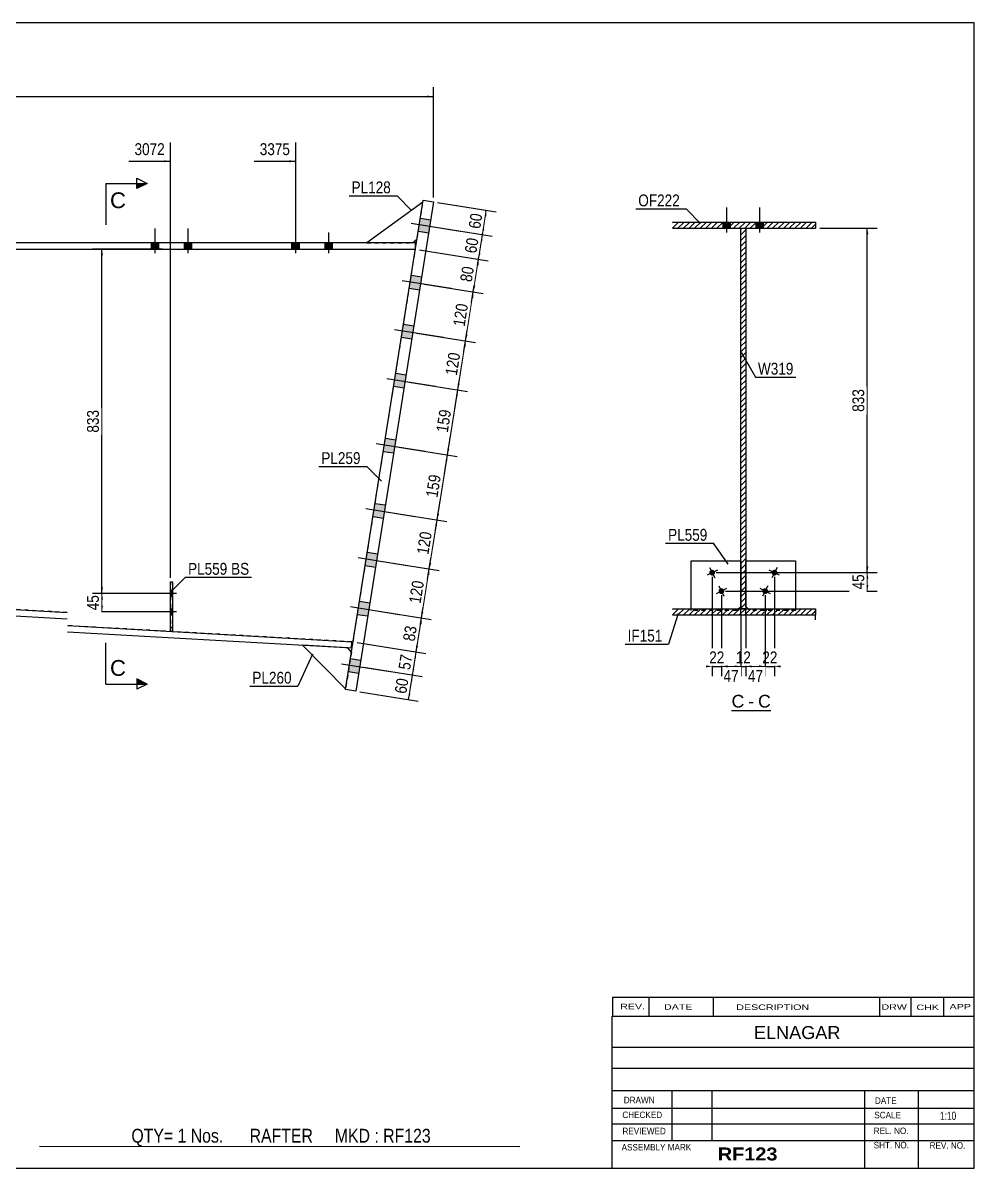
# Model space of a CAD drawing. Header units: millimetres. Extents: x -47 to 355, y -175 to 102.
# Drawn here: x 125.3 to 355.4, y -174.8 to 102.2 of the extents above; entities that cross this region are included whole.
import ezdxf

# ---------------------------------------------------------------- set-up
doc = ezdxf.new("R2010")
doc.units = ezdxf.units.MM
doc.linetypes.add('DXK_LINE_DOT1', pattern=[1.8814, 0.9407, -0.9407])
doc.linetypes.add('DXK_LINE_DOT2', pattern=[3.9198, 1.9599, -1.9599])
doc.styles.add('Arial', font='ARIAL.TTF', dxfattribs={"height": 0.2})
doc.styles.add('Arial Bold', font='ARIALBD.TTF', dxfattribs={"height": 0.2})
doc.styles.add('Arial Narrow', font='ARIALN.TTF', dxfattribs={"height": 0.2})

# ---------------------------------------------------------------- blocks, each defined once
blk = doc.blocks.new('Unknown-627304070-1210')
at = {"color": 5, "linetype": 'Continuous'}
for p, q in [((355.45, 102.22), (-44.55, 102.22)), ((-44.55, 102.22), (-44.55, -174.78)), ((355.45, -174.78), (355.45, 102.22)), ((-44.55, -174.78), (355.45, -174.78))]:
    blk.add_line(p, q, dxfattribs=at)
at = {"color": 174, "linetype": 'Continuous', "style": 'Arial'}
blk.add_text('Tekla structures', height=1.9102, rotation=90, dxfattribs=at).set_placement((-45.05, -174.28))
blk = doc.blocks.new('Unknown-627304070-14 - 1870')
at = {"color": 7, "linetype": 'Continuous'}
blk.add_line((296.76, -64.13), (306.26, -64.13), dxfattribs=at)
at = {"color": 0, "linetype": 'Continuous'}
blk.add_wipeout([(299.84, -63.38), (299.84, -60.18), (296.76, -60.18), (296.76, -63.38)], dxfattribs=at)
blk.add_wipeout([(302.22, -63.38), (302.22, -60.18), (300.8, -60.18), (300.8, -63.38)], dxfattribs=at)
at = {"color": 96, "linetype": 'Continuous', "style": 'Arial'}
blk.add_text('C', height=3.06, dxfattribs=at).set_placement((296.76, -63.38))
at = {"color": 0, "linetype": 'Continuous'}
blk.add_wipeout([(306.26, -63.38), (306.26, -60.18), (303.18, -60.18), (303.18, -63.38)], dxfattribs=at)
at = {"color": 96, "linetype": 'Continuous', "style": 'Arial'}
for s, p in [('C', (303.18, -63.38)), ('-', (300.8, -63.38))]:
    blk.add_text(s, height=3.06, dxfattribs=at).set_placement(p)
blk = doc.blocks.new('Part-627304070-1300 - 1231')
at = {"color": 2, "linetype": 'Continuous'}
for p, q in [((222.1, 58.88), (208.53, 49)), ((219.53, 49), (220.69, 49.99))]:
    blk.add_line(p, q, dxfattribs=at)
at = {"color": 7, "linetype": 'DXK_LINE_DOT1'}
for p, q in [((220.69, 49.99), (222.1, 58.88)), ((208.53, 49), (219.53, 49))]:
    blk.add_line(p, q, dxfattribs=at)
blk = doc.blocks.new('Part-627304070-1256 - 1231')
at = {"color": 2, "linetype": 'Continuous'}
for p, q in [((0, 49), (0, 47.5)), ((35, 49), (0, 49)), ((0, 47.5), (35, 47.5)), ((85.5, 49), (35.1, 49)), ((35.1, 47.5), (85.5, 47.5)), ((136, 49), (85.6, 49)), ((85.6, 47.5), (136, 47.5)), ((220.29, 49), (136.1, 49)), ((136.1, 47.5), (220.29, 47.5)), ((220.29, 47.5), (220.29, 49))]:
    blk.add_line(p, q, dxfattribs=at)
blk = doc.blocks.new('Part-627304070-1278 - 1231')
at = {"color": 2, "linetype": 'Continuous'}
for p, q in [((203.35, -59.02), (222.18, 59.35)), ((224.65, 58.96), (205.82, -59.41)), ((222.18, 59.35), (224.65, 58.96)), ((205.82, -59.41), (203.35, -59.02))]:
    blk.add_line(p, q, dxfattribs=at)
blk = doc.blocks.new('Part-627304070-1322 - 1231')
at = {"color": 2, "linetype": 'Continuous'}
for p, q in [((203.38, -58.88), (192.97, -48.32)), ((203.95, -48.95), (192.97, -48.32)), ((204.79, -49.99), (203.95, -48.95))]:
    blk.add_line(p, q, dxfattribs=at)
at = {"color": 7, "linetype": 'DXK_LINE_DOT1'}
blk.add_line((204.79, -49.99), (203.38, -58.88), dxfattribs=at)
blk = doc.blocks.new('Bolt-627304070-1468 - 1231')
at = {"linetype": 'Continuous'}
for points in [[(190.4, 47.5), (192.2, 47.5), (192.2, 49), (190.4, 49)], [(190.4, 47.5), (192.2, 47.5), (192.2, 49), (190.4, 49)], [(198.4, 47.5), (200.2, 47.5), (200.2, 49), (198.4, 49)], [(198.4, 47.5), (200.2, 47.5), (200.2, 49), (198.4, 49)]]:
    blk.add_hatch(color=3, dxfattribs=at).paths.add_polyline_path(points)
at = {"color": 3, "linetype": 'Continuous'}
for p, q in [((191.3, 46.5), (191.3, 51.5)), ((191.3, 46.5), (191.3, 51.5)), ((199.3, 46.5), (199.3, 51.5)), ((199.3, 46.5), (199.3, 51.5)), ((190.4, 47.5), (190.4, 49)), ((190.4, 47.5), (190.4, 49)), ((192.2, 47.5), (192.2, 49)), ((192.2, 47.5), (192.2, 49)), ((198.4, 47.5), (198.4, 49)), ((198.4, 47.5), (198.4, 49)), ((200.2, 47.5), (200.2, 49)), ((200.2, 47.5), (200.2, 49))]:
    blk.add_line(p, q, dxfattribs=at)
blk = doc.blocks.new('Bolt-627304070-1470 - 1231')
at = {"linetype": 'Continuous'}
for points in [[(221.49, 55.01), (220.98, 51.85), (223.45, 51.45), (223.96, 54.61)], [(221.49, 55.01), (220.98, 51.85), (223.45, 51.45), (223.96, 54.61)], [(219.29, 41.18), (218.79, 38.02), (221.25, 37.63), (221.76, 40.79)], [(219.29, 41.18), (218.79, 38.02), (221.25, 37.63), (221.76, 40.79)], [(217.4, 29.33), (216.9, 26.17), (219.37, 25.78), (219.87, 28.94)], [(217.4, 29.33), (216.9, 26.17), (219.37, 25.78), (219.87, 28.94)], [(215.52, 17.48), (215.02, 14.32), (217.49, 13.92), (217.99, 17.09)], [(215.52, 17.48), (215.02, 14.32), (217.49, 13.92), (217.99, 17.09)], [(213.02, 1.74), (212.51, -1.42), (214.98, -1.81), (215.49, 1.35)], [(213.02, 1.74), (212.51, -1.42), (214.98, -1.81), (215.49, 1.35)], [(210.52, -13.99), (210.01, -17.15), (212.48, -17.54), (212.98, -14.38)], [(210.52, -13.99), (210.01, -17.15), (212.48, -17.54), (212.98, -14.38)], [(208.63, -25.84), (208.13, -29), (210.6, -29.39), (211.1, -26.23)], [(208.63, -25.84), (208.13, -29), (210.6, -29.39), (211.1, -26.23)], [(206.75, -37.69), (206.24, -40.85), (208.71, -41.24), (209.22, -38.08)], [(206.75, -37.69), (206.24, -40.85), (208.71, -41.24), (209.22, -38.08)], [(204.55, -51.52), (204.05, -54.68), (206.51, -55.07), (207.02, -51.91)], [(204.55, -51.52), (204.05, -54.68), (206.51, -55.07), (207.02, -51.91)]]:
    blk.add_hatch(color=3, dxfattribs=at).paths.add_polyline_path(points)
at = {"color": 3, "linetype": 'Continuous'}
for p, q in [((219.28, 53.74), (231.11, 51.86)), ((219.28, 53.74), (231.11, 51.86)), ((221.49, 55.01), (223.96, 54.61)), ((221.49, 55.01), (223.96, 54.61)), ((220.98, 51.85), (223.45, 51.45)), ((220.98, 51.85), (223.45, 51.45)), ((217.09, 39.91), (228.91, 38.03)), ((217.09, 39.91), (228.91, 38.03)), ((219.29, 41.18), (221.76, 40.79)), ((219.29, 41.18), (221.76, 40.79)), ((218.79, 38.02), (221.25, 37.63)), ((218.79, 38.02), (221.25, 37.63)), ((215.2, 28.06), (227.03, 26.18)), ((215.2, 28.06), (227.03, 26.18)), ((217.4, 29.33), (219.87, 28.94)), ((217.4, 29.33), (219.87, 28.94)), ((216.9, 26.17), (219.37, 25.78)), ((216.9, 26.17), (219.37, 25.78)), ((215.52, 17.48), (217.99, 17.09)), ((215.52, 17.48), (217.99, 17.09)), ((213.32, 16.21), (225.14, 14.33)), ((213.32, 16.21), (225.14, 14.33)), ((215.02, 14.32), (217.49, 13.92)), ((215.02, 14.32), (217.49, 13.92)), ((210.81, 0.47), (222.64, -1.41)), ((210.81, 0.47), (222.64, -1.41)), ((213.02, 1.74), (215.49, 1.35)), ((213.02, 1.74), (215.49, 1.35)), ((212.51, -1.42), (214.98, -1.81)), ((212.51, -1.42), (214.98, -1.81)), ((208.31, -15.26), (220.14, -17.14)), ((208.31, -15.26), (220.14, -17.14)), ((210.52, -13.99), (212.98, -14.38)), ((210.52, -13.99), (212.98, -14.38)), ((210.01, -17.15), (212.48, -17.54)), ((210.01, -17.15), (212.48, -17.54)), ((206.43, -27.11), (218.26, -28.99)), ((206.43, -27.11), (218.26, -28.99)), ((208.63, -25.84), (211.1, -26.23)), ((208.63, -25.84), (211.1, -26.23)), ((208.13, -29), (210.6, -29.39)), ((208.13, -29), (210.6, -29.39)), ((206.75, -37.69), (209.22, -38.08)), ((206.75, -37.69), (209.22, -38.08)), ((204.54, -38.96), (216.37, -40.84)), ((204.54, -38.96), (216.37, -40.84)), ((206.24, -40.85), (208.71, -41.24)), ((206.24, -40.85), (208.71, -41.24)), ((204.55, -51.52), (207.02, -51.91)), ((204.55, -51.52), (207.02, -51.91)), ((202.35, -52.79), (214.17, -54.67)), ((202.35, -52.79), (214.17, -54.67)), ((204.05, -54.68), (206.51, -55.07)), ((204.05, -54.68), (206.51, -55.07))]:
    blk.add_line(p, q, dxfattribs=at)
blk = doc.blocks.new('Bolt-627304070-1474 - 1231')
at = {"color": 3, "linetype": 'DXK_LINE_DOT2'}
for p, q in [((162.45, -35.8), (159.15, -35.8)), ((161.5, -35.1), (161, -35.1)), ((161.5, -36.5), (161, -36.5)), ((162.45, -40.27), (159.15, -40.27)), ((161.5, -39.57), (161, -39.57)), ((161.5, -40.97), (161, -40.97))]:
    blk.add_line(p, q, dxfattribs=at)
blk = doc.blocks.new('Part-627304070-1410 - 1231')
at = {"color": 2, "linetype": 'Continuous'}
for p, q in [((-0.02, -29), (0.06, -27.5)), ((0.06, -27.5), (35, -29.49)), ((-0.02, -29), (35, -30.99)), ((35.1, -29.56), (85.5, -32.43)), ((35.1, -31.07), (85.5, -33.94)), ((85.6, -37.53), (136, -40.4)), ((85.6, -39.04), (136, -41.91)), ((136.1, -43.57), (204.88, -47.48)), ((136.1, -45.07), (204.8, -48.98)), ((204.8, -48.98), (204.88, -47.48))]:
    blk.add_line(p, q, dxfattribs=at)
blk = doc.blocks.new('Part-627304070-1459 - 1231')
at = {"color": 7, "linetype": 'DXK_LINE_DOT1'}
for p, q in [((161, -44.97), (161, -32.97)), ((161, -32.97), (161.5, -32.97)), ((161.5, -44.97), (161.5, -32.97)), ((161, -43.97), (161.5, -43.97)), ((161.5, -44.97), (161, -44.97))]:
    blk.add_line(p, q, dxfattribs=at)
blk = doc.blocks.new('Part-627304070-1464 - 1231')
at = {"color": 2, "linetype": 'Continuous'}
for p, q in [((161, -44.97), (161, -32.97)), ((161, -32.97), (161.5, -32.97)), ((161.5, -32.97), (161.5, -44.97)), ((161.5, -44.97), (161, -44.97))]:
    blk.add_line(p, q, dxfattribs=at)
blk = doc.blocks.new('Part-627304070-1465 - 1231')
at = {"color": 7, "linetype": 'DXK_LINE_DOT1'}
for p, q in [((0, 47.5), (0, -27.5)), ((0, 47.5), (35, 47.5)), ((35.1, 47.5), (85.5, 47.5)), ((85.6, 47.5), (136, 47.5)), ((136.1, 47.5), (220.29, 47.5)), ((205.19, -47.5), (220.29, 47.5)), ((35, -29.49), (0, -27.5)), ((85.5, -32.43), (35.1, -29.57)), ((136, -40.4), (85.6, -37.53)), ((204.88, -47.48), (136.1, -43.57))]:
    blk.add_line(p, q, dxfattribs=at)
at = {"color": 2, "linetype": 'Continuous'}
for p, q in [((0, -27.5), (0.06, -27.5)), ((204.88, -47.48), (205.19, -47.5))]:
    blk.add_line(p, q, dxfattribs=at)
blk = doc.blocks.new('Bolt-627304070-1469 - 1231')
at = {"linetype": 'Continuous'}
for points in [[(156.4, 47.5), (158.2, 47.5), (158.2, 49), (156.4, 49)], [(156.4, 47.5), (158.2, 47.5), (158.2, 49), (156.4, 49)], [(164.4, 47.5), (166.2, 47.5), (166.2, 49), (164.4, 49)], [(164.4, 47.5), (166.2, 47.5), (166.2, 49), (164.4, 49)]]:
    blk.add_hatch(color=3, dxfattribs=at).paths.add_polyline_path(points)
at = {"color": 3, "linetype": 'Continuous'}
for p, q in [((157.3, 46.5), (157.3, 52.5)), ((157.3, 46.5), (157.3, 52.5)), ((165.3, 46.5), (165.3, 52.5)), ((165.3, 46.5), (165.3, 52.5)), ((156.4, 47.5), (156.4, 49)), ((156.4, 47.5), (156.4, 49)), ((158.2, 47.5), (158.2, 49)), ((158.2, 47.5), (158.2, 49)), ((164.4, 47.5), (164.4, 49)), ((164.4, 47.5), (164.4, 49)), ((166.2, 47.5), (166.2, 49)), ((166.2, 47.5), (166.2, 49))]:
    blk.add_line(p, q, dxfattribs=at)
blk = doc.blocks.new('Bolt-627304070-1475 - 1231')
at = {"linetype": 'Continuous'}
for points in [[(161.5, -36.5), (161.5, -35.1), (161, -35.1), (161, -36.5)], [(161.5, -40.97), (161.5, -39.57), (161, -39.57), (161, -40.97)]]:
    blk.add_hatch(color=3, dxfattribs=at).paths.add_polyline_path(points)
at = {"color": 3, "linetype": 'Continuous'}
for p, q in [((162.45, -35.8), (159.15, -35.8)), ((161.5, -35.1), (161, -35.1)), ((161.5, -36.5), (161, -36.5)), ((162.45, -40.27), (159.15, -40.27)), ((161.5, -39.57), (161, -39.57)), ((161.5, -40.97), (161, -40.97))]:
    blk.add_line(p, q, dxfattribs=at)
blk = doc.blocks.new('Bolt-627304070-1879 - 1870')
at = {"linetype": 'Continuous'}
for points in [[(296.51, 54.05), (294.71, 54.05), (294.71, 52.55), (296.51, 52.55)], [(296.51, 54.05), (294.71, 54.05), (294.71, 52.55), (296.51, 52.55)], [(304.51, 54.05), (302.71, 54.05), (302.71, 52.55), (304.51, 52.55)], [(304.51, 54.05), (302.71, 54.05), (302.71, 52.55), (304.51, 52.55)]]:
    blk.add_hatch(color=3, dxfattribs=at).paths.add_polyline_path(points)
at = {"color": 3, "linetype": 'Continuous'}
for p, q in [((295.61, 51.55), (295.61, 57.55)), ((295.61, 51.55), (295.61, 57.55)), ((303.61, 51.55), (303.61, 57.55)), ((303.61, 51.55), (303.61, 57.55)), ((294.71, 52.55), (294.71, 54.05)), ((294.71, 52.55), (294.71, 54.05)), ((296.51, 52.55), (296.51, 54.05)), ((296.51, 52.55), (296.51, 54.05)), ((302.71, 52.55), (302.71, 54.05)), ((302.71, 52.55), (302.71, 54.05)), ((304.51, 52.55), (304.51, 54.05)), ((304.51, 52.55), (304.51, 54.05))]:
    blk.add_line(p, q, dxfattribs=at)
blk = doc.blocks.new('Bolt-627304070-1873 - 1870')
at = {"linetype": 'Continuous'}
for points in [[(307.77, -31.07, -1), (306.52, -30.44, -1)], [(305.53, -35.54, -1), (304.28, -34.91, -1)]]:
    blk.add_hatch(color=3, dxfattribs=at).paths.add_polyline_path(points)
at = {"color": 3, "linetype": 'Continuous'}
for p, q in [((308.39, -31.38), (305.89, -30.13)), ((307.77, -29.5), (306.52, -32)), ((306.16, -35.85), (303.65, -34.6)), ((305.53, -33.97), (304.28, -36.48))]:
    blk.add_line(p, q, dxfattribs=at)
blk = doc.blocks.new('Part-627304070-1898 - 1870')
at = {"linetype": 'Continuous'}
h = blk.add_hatch(dxfattribs=at)
h.set_pattern_fill('', scale=0.3, style=0, pattern_type=0)
h.set_pattern_definition([(45, (300.2054, -39.4745), (-0.673519, 0.673519), [])])
h.paths.add_polyline_path([(299.01, -39.47), (300.21, -39.47), (300.21, 52.55), (299.01, 52.55)])
at = {"color": 2, "linetype": 'Continuous'}
for p, q in [((299.01, -39.47), (299.01, 52.55)), ((299.01, 52.55), (300.21, 52.55)), ((300.21, 52.55), (300.21, -39.47)), ((300.21, -39.47), (299.01, -39.47))]:
    blk.add_line(p, q, dxfattribs=at)
at = {"color": 7, "linetype": 'DXK_LINE_DOT1'}
for p, q in [((299.01, -40.65), (299.01, -39.47)), ((300.21, -40.65), (300.21, -39.47))]:
    blk.add_line(p, q, dxfattribs=at)
blk = doc.blocks.new('Bolt-627304070-1874 - 1870')
at = {"linetype": 'Continuous'}
for points in [[(292.7, -30.44, -1), (291.44, -31.07, -1)], [(294.93, -34.91, -1), (293.68, -35.54, -1)]]:
    blk.add_hatch(color=3, dxfattribs=at).paths.add_polyline_path(points)
at = {"color": 3, "linetype": 'Continuous'}
for p, q in [((293.32, -30.13), (290.82, -31.38)), ((291.44, -29.5), (292.7, -32)), ((295.56, -34.6), (293.05, -35.85)), ((293.68, -33.97), (294.93, -36.48))]:
    blk.add_line(p, q, dxfattribs=at)
blk = doc.blocks.new('Part-627304070-1899 - 1870')
at = {"color": 2, "linetype": 'Continuous'}
for p, q in [((300.24, -38.92), (300.24, -27.92)), ((300.24, -27.92), (312.24, -27.92)), ((312.24, -27.92), (312.24, -39.47)), ((300.78, -39.47), (300.24, -38.92))]:
    blk.add_line(p, q, dxfattribs=at)
at = {"color": 7, "linetype": 'DXK_LINE_DOT1'}
for p, q in [((300.24, -27.92), (312.24, -27.92)), ((301.24, -39.92), (300.78, -39.47)), ((312.24, -39.92), (301.24, -39.92)), ((312.24, -39.47), (312.24, -39.92))]:
    blk.add_line(p, q, dxfattribs=at)
blk = doc.blocks.new('Part-627304070-1921 - 1870')
at = {"color": 2, "linetype": 'Continuous'}
for p, q in [((286.98, -27.92), (298.98, -27.92)), ((286.98, -39.47), (286.98, -27.92)), ((298.98, -27.92), (298.98, -38.92)), ((298.43, -39.47), (298.98, -38.92))]:
    blk.add_line(p, q, dxfattribs=at)
at = {"color": 7, "linetype": 'DXK_LINE_DOT1'}
for p, q in [((286.98, -27.92), (298.98, -27.92)), ((286.98, -39.92), (286.98, -39.47)), ((297.98, -39.92), (286.98, -39.92)), ((298.43, -39.47), (297.98, -39.92))]:
    blk.add_line(p, q, dxfattribs=at)
blk = doc.blocks.new('Part-627304070-1928 - 1870')
at = {"linetype": 'Continuous'}
h = blk.add_hatch(dxfattribs=at)
h.set_pattern_fill('', scale=0.3, style=0, pattern_type=0)
h.set_pattern_definition([(45, (282.4394, -40.9768), (-0.67352, 0.67352), [])])
h.paths.add_polyline_path([(282.44, -39.47), (282.44, -40.98), (317.11, -40.98), (317.11, -39.47)])
at = {"color": 2, "linetype": 'Continuous'}
for p, q in [((282.44, -39.47), (317.11, -39.47)), ((282.44, -40.98), (317.11, -40.98)), ((317.11, -39.47), (317.11, -40.98)), ((317.11, -42.15), (317.11, -40.98))]:
    blk.add_line(p, q, dxfattribs=at)
at = {"color": 7, "linetype": 'DXK_LINE_DOT1'}
blk.add_line((317.11, -40.65), (317.11, -39.47), dxfattribs=at)
blk = doc.blocks.new('Part-627304070-1939 - 1870')
at = {"linetype": 'Continuous'}
h = blk.add_hatch(dxfattribs=at)
h.set_pattern_fill('', scale=0.3, style=0, pattern_type=0)
h.set_pattern_definition([(45, (282.4394, 52.5452), (-0.67352, 0.67352), [])])
h.paths.add_polyline_path([(282.44, 54.05), (282.44, 52.55), (317.11, 52.55), (317.11, 54.05)])
at = {"color": 2, "linetype": 'Continuous'}
for p, q in [((282.44, 54.05), (317.11, 54.05)), ((317.11, 54.05), (317.11, 52.55)), ((282.44, 52.55), (317.11, 52.55))]:
    blk.add_line(p, q, dxfattribs=at)
blk = doc.blocks.new('StraightDimension-627304070-2139 - 1231')
at = {"linetype": 'Continuous'}
for points in [[(144.18, -37.3), (144.43, -35.8), (144.68, -37.3)], [(144.68, -38.77), (144.43, -40.27), (144.18, -38.77)]]:
    blk.add_hatch(color=7, dxfattribs=at).paths.add_polyline_path(points)
at = {"color": 7, "linetype": 'Continuous'}
for p, q in [((159.07, -35.8), (142.18, -35.8)), ((144.43, -40.27), (144.43, -35.8)), ((159.07, -40.27), (142.18, -40.27))]:
    blk.add_line(p, q, dxfattribs=at)
at = {"color": 0}
blk.add_wipeout([(144.28, -35.61), (140.08, -35.61), (140.08, -40.46), (144.28, -40.46)], dxfattribs=at)
at = {"color": 3, "style": 'Arial Narrow'}
blk.add_text('45', height=2.863, rotation=90.0002, dxfattribs=at).set_placement((143.68, -39.86))
blk = doc.blocks.new('StraightDimension-627304070-1662 - 1231')
at = {"linetype": 'Continuous'}
for points in [[(227.53, -3.7), (228.01, -2.26), (228.02, -3.78)], [(225.99, -16.55), (225.51, -17.99), (225.5, -16.47)]]:
    blk.add_hatch(color=7, dxfattribs=at).paths.add_polyline_path(points)
at = {"color": 7, "linetype": 'Continuous'}
for p, q in [((216.22, -0.38), (230.38, -2.64)), ((225.51, -17.99), (228.01, -2.26)), ((213.72, -16.12), (227.88, -18.37))]:
    blk.add_line(p, q, dxfattribs=at)
at = {"color": 0}
blk.add_wipeout([(227.14, -6.8), (222.99, -6.14), (221.94, -12.74), (226.09, -13.4)], dxfattribs=at)
at = {"color": 3, "style": 'Arial Narrow'}
blk.add_text('159', height=2.863, rotation=80.9647, dxfattribs=at).set_placement((225.59, -12.72))
blk = doc.blocks.new('StraightDimension-627304070-1643 - 1231')
at = {"linetype": 'Continuous'}
for points in [[(230.03, 12.03), (230.51, 13.47), (230.52, 11.95)], [(228.49, -0.82), (228.01, -2.26), (228, -0.74)]]:
    blk.add_hatch(color=7, dxfattribs=at).paths.add_polyline_path(points)
at = {"color": 7, "linetype": 'Continuous'}
for p, q in [((218.72, 15.35), (232.88, 13.1)), ((228.01, -2.26), (230.51, 13.47)), ((216.22, -0.38), (230.38, -2.64))]:
    blk.add_line(p, q, dxfattribs=at)
at = {"color": 0}
blk.add_wipeout([(229.64, 8.93), (225.49, 9.59), (224.44, 2.99), (228.59, 2.33)], dxfattribs=at)
at = {"color": 3, "style": 'Arial Narrow'}
blk.add_text('159', height=2.863, rotation=80.9647, dxfattribs=at).set_placement((228.09, 3.02))
blk = doc.blocks.new('StraightDimension-627304070-1713 - 1231')
at = {"linetype": 'Continuous'}
for points in [[(219.95, -51.37), (220.43, -49.92), (220.44, -51.45)], [(220.02, -54.08), (219.54, -55.52), (219.53, -54)]]:
    blk.add_hatch(color=7, dxfattribs=at).paths.add_polyline_path(points)
at = {"color": 7, "linetype": 'Continuous'}
for p, q in [((206.17, -47.66), (222.8, -50.3)), ((219.54, -55.52), (220.43, -49.92)), ((207.75, -53.65), (221.91, -55.9))]:
    blk.add_line(p, q, dxfattribs=at)
at = {"color": 0}
blk.add_wipeout([(220.22, -50.3), (216.07, -49.64), (215.31, -54.44), (219.46, -55.1)], dxfattribs=at)
at = {"color": 3, "style": 'Arial Narrow'}
blk.add_text('57', height=2.863, rotation=80.9647, dxfattribs=at).set_placement((218.96, -54.41))
blk = doc.blocks.new('StraightDimension-627304070-1608 - 1231')
at = {"linetype": 'Continuous'}
for points in [[(219.06, -56.96), (219.54, -55.52), (219.55, -57.04)], [(219.08, -60), (218.6, -61.45), (218.59, -59.93)]]:
    blk.add_hatch(color=7, dxfattribs=at).paths.add_polyline_path(points)
at = {"color": 7, "linetype": 'Continuous'}
for p, q in [((207.75, -53.65), (221.91, -55.9)), ((218.6, -61.45), (219.54, -55.52)), ((206.81, -59.57), (220.97, -61.82))]:
    blk.add_line(p, q, dxfattribs=at)
at = {"color": 0}
blk.add_wipeout([(219.3, -56.06), (215.16, -55.4), (214.39, -60.2), (218.54, -60.86)], dxfattribs=at)
at = {"color": 3, "style": 'Arial Narrow'}
blk.add_text('60', height=2.863, rotation=80.9647, dxfattribs=at).set_placement((218.04, -60.17))
blk = doc.blocks.new('StraightDimension-627304070-1618 - 1231')
at = {"linetype": 'Continuous'}
for points in [[(235.06, 43.63), (235.54, 45.08), (235.55, 43.56)], [(234.76, 38.62), (234.28, 37.18), (234.27, 38.7)]]:
    blk.add_hatch(color=7, dxfattribs=at).paths.add_polyline_path(points)
at = {"color": 7, "linetype": 'Continuous'}
for p, q in [((221.28, 47.34), (237.91, 44.7)), ((234.28, 37.18), (235.54, 45.08)), ((222.49, 39.05), (236.65, 36.8))]:
    blk.add_line(p, q, dxfattribs=at)
at = {"color": 0}
blk.add_wipeout([(235.14, 43.55), (230.99, 44.21), (230.23, 39.41), (234.38, 38.75)], dxfattribs=at)
at = {"color": 3, "style": 'Arial Narrow'}
blk.add_text('80', height=2.863, rotation=80.9647, dxfattribs=at).set_placement((233.88, 39.44))
blk = doc.blocks.new('StraightDimension-627304070-1693 - 1231')
at = {"linetype": 'Continuous'}
for points in [[(221.26, -43.14), (221.74, -41.69), (221.75, -43.22)], [(220.91, -48.48), (220.43, -49.92), (220.42, -48.4)]]:
    blk.add_hatch(color=7, dxfattribs=at).paths.add_polyline_path(points)
at = {"color": 7, "linetype": 'Continuous'}
for p, q in [((209.95, -39.82), (224.11, -42.07)), ((220.43, -49.92), (221.74, -41.69)), ((206.17, -47.65), (222.8, -50.3))]:
    blk.add_line(p, q, dxfattribs=at)
at = {"color": 0}
blk.add_wipeout([(221.32, -43.39), (217.17, -42.73), (216.41, -47.52), (220.56, -48.18)], dxfattribs=at)
at = {"color": 3, "style": 'Arial Narrow'}
blk.add_text('83', height=2.863, rotation=80.9647, dxfattribs=at).set_placement((220.06, -47.49))
blk = doc.blocks.new('StraightDimension-627304070-1629 - 1231')
at = {"linetype": 'Continuous'}
for points in [[(233.8, 35.73), (234.28, 37.18), (234.29, 35.65)], [(232.88, 26.77), (232.4, 25.32), (232.39, 26.85)]]:
    blk.add_hatch(color=7, dxfattribs=at).paths.add_polyline_path(points)
at = {"color": 7, "linetype": 'Continuous'}
for p, q in [((222.49, 39.05), (236.65, 36.8)), ((232.4, 25.32), (234.28, 37.18)), ((220.61, 27.2), (234.77, 24.95))]:
    blk.add_line(p, q, dxfattribs=at)
at = {"color": 0}
blk.add_wipeout([(233.72, 34.57), (229.57, 35.23), (228.52, 28.63), (232.67, 27.97)], dxfattribs=at)
at = {"color": 3, "style": 'Arial Narrow'}
blk.add_text('120', height=2.863, rotation=80.9647, dxfattribs=at).set_placement((232.17, 28.66))
blk = doc.blocks.new('StraightDimension-627304070-1636 - 1231')
at = {"linetype": 'Continuous'}
for points in [[(231.91, 23.88), (232.4, 25.32), (232.41, 23.8)], [(230.99, 14.92), (230.51, 13.47), (230.5, 14.99)]]:
    blk.add_hatch(color=7, dxfattribs=at).paths.add_polyline_path(points)
at = {"color": 7, "linetype": 'Continuous'}
for p, q in [((220.61, 27.2), (234.77, 24.95)), ((230.51, 13.47), (232.4, 25.32)), ((218.72, 15.35), (232.88, 13.1))]:
    blk.add_line(p, q, dxfattribs=at)
at = {"color": 0}
blk.add_wipeout([(231.83, 22.72), (227.68, 23.38), (226.63, 16.78), (230.78, 16.12)], dxfattribs=at)
at = {"color": 3, "style": 'Arial Narrow'}
blk.add_text('120', height=2.863, rotation=80.9647, dxfattribs=at).set_placement((230.28, 16.81))
blk = doc.blocks.new('StraightDimension-627304070-1679 - 1231')
at = {"linetype": 'Continuous'}
for points in [[(225.03, -19.43), (225.51, -17.99), (225.52, -19.51)], [(224.11, -28.4), (223.62, -29.84), (223.61, -28.32)]]:
    blk.add_hatch(color=7, dxfattribs=at).paths.add_polyline_path(points)
at = {"color": 7, "linetype": 'Continuous'}
for p, q in [((213.72, -16.12), (227.88, -18.37)), ((223.62, -29.84), (225.51, -17.99)), ((211.84, -27.97), (225.99, -30.22))]:
    blk.add_line(p, q, dxfattribs=at)
at = {"color": 0}
blk.add_wipeout([(224.94, -20.59), (220.8, -19.93), (219.75, -26.54), (223.89, -27.19)], dxfattribs=at)
at = {"color": 3, "style": 'Arial Narrow'}
blk.add_text('120', height=2.863, rotation=80.9647, dxfattribs=at).set_placement((223.4, -26.51))
blk = doc.blocks.new('StraightDimension-627304070-1686 - 1231')
at = {"linetype": 'Continuous'}
for points in [[(223.14, -31.29), (223.62, -29.84), (223.64, -31.36)], [(222.22, -40.25), (221.74, -41.69), (221.73, -40.17)]]:
    blk.add_hatch(color=7, dxfattribs=at).paths.add_polyline_path(points)
at = {"color": 7, "linetype": 'Continuous'}
for p, q in [((211.84, -27.97), (225.99, -30.22)), ((221.74, -41.69), (223.62, -29.84)), ((209.95, -39.82), (224.11, -42.07))]:
    blk.add_line(p, q, dxfattribs=at)
at = {"color": 0}
blk.add_wipeout([(223.06, -32.44), (218.91, -31.79), (217.86, -38.39), (222.01, -39.05)], dxfattribs=at)
at = {"color": 3, "style": 'Arial Narrow'}
blk.add_text('120', height=2.863, rotation=80.9647, dxfattribs=at).set_placement((221.51, -38.36))
blk = doc.blocks.new('StraightDimension-627304070-1728 - 1231')
at = {"linetype": 'Continuous'}
for points in [[(236.94, 55.49), (237.42, 56.93), (237.43, 55.41)], [(236.96, 52.44), (236.48, 51), (236.47, 52.52)]]:
    blk.add_hatch(color=7, dxfattribs=at).paths.add_polyline_path(points)
at = {"color": 7, "linetype": 'Continuous'}
for p, q in [((225.63, 58.8), (239.79, 56.55)), ((236.48, 51), (237.42, 56.93)), ((224.69, 52.88), (238.85, 50.63))]:
    blk.add_line(p, q, dxfattribs=at)
at = {"color": 0}
blk.add_wipeout([(237.18, 56.39), (233.04, 57.05), (232.27, 52.25), (236.42, 51.59)], dxfattribs=at)
at = {"color": 3, "style": 'Arial Narrow'}
blk.add_text('60', height=2.863, rotation=80.9647, dxfattribs=at).set_placement((235.92, 52.28))
blk = doc.blocks.new('StraightDimension-627304070-1738 - 1231')
at = {"linetype": 'Continuous'}
for points in [[(236, 49.56), (236.48, 51), (236.49, 49.48)], [(236.02, 46.52), (235.54, 45.08), (235.53, 46.6)]]:
    blk.add_hatch(color=7, dxfattribs=at).paths.add_polyline_path(points)
at = {"color": 7, "linetype": 'Continuous'}
for p, q in [((224.69, 52.88), (238.85, 50.63)), ((235.54, 45.08), (236.48, 51)), ((221.28, 47.34), (237.91, 44.7))]:
    blk.add_line(p, q, dxfattribs=at)
at = {"color": 0}
blk.add_wipeout([(236.24, 50.46), (232.09, 51.12), (231.33, 46.32), (235.48, 45.66)], dxfattribs=at)
at = {"color": 3, "style": 'Arial Narrow'}
blk.add_text('60', height=2.863, rotation=80.9647, dxfattribs=at).set_placement((234.98, 46.35))
blk = doc.blocks.new('StraightDimension-627304070-1811 - 1231')
at = {"linetype": 'Continuous'}
for points in [[(144.18, 46), (144.43, 47.5), (144.68, 46)], [(144.68, -34.3), (144.43, -35.8), (144.18, -34.3)]]:
    blk.add_hatch(color=7, dxfattribs=at).paths.add_polyline_path(points)
at = {"color": 7, "linetype": 'Continuous'}
for p, q in [((159.07, 47.5), (142.18, 47.5)), ((144.43, -35.8), (144.43, 47.5)), ((159.07, -35.8), (142.18, -35.8))]:
    blk.add_line(p, q, dxfattribs=at)
at = {"color": 0}
blk.add_wipeout([(144.28, 9.19), (140.08, 9.19), (140.08, 2.51), (144.28, 2.51)], dxfattribs=at)
at = {"color": 3, "style": 'Arial Narrow'}
blk.add_text('833', height=2.863, rotation=90.0002, dxfattribs=at).set_placement((143.68, 3.11))
blk = doc.blocks.new('StraightDimension-627304070-1748 - 1231')
at = {"linetype": 'Continuous'}
for points in [[(-0.5, 84.15), (-2, 84.4), (-0.5, 84.65)], [(223.15, 84.65), (224.65, 84.4), (223.15, 84.15)]]:
    blk.add_hatch(color=7, dxfattribs=at).paths.add_polyline_path(points)
at = {"color": 7, "linetype": 'Continuous'}
for p, q in [((-2, 58.5), (-2, 86.65)), ((224.65, 59.96), (224.65, 86.65)), ((-2, 84.4), (224.65, 84.4))]:
    blk.add_line(p, q, dxfattribs=at)
at = {"color": 0}
blk.add_wipeout([(115.58, 84.55), (115.58, 88.75), (107.07, 88.75), (107.07, 84.55)], dxfattribs=at)
at = {"color": 3, "style": 'Arial Narrow'}
blk.add_text('3728', height=2.863, dxfattribs=at).set_placement((107.67, 85.15))
blk = doc.blocks.new('StraightDimension-627304070-2149 - 1231')
at = {"linetype": 'Continuous'}
for points in [[(219.95, -51.36), (220.43, -49.92), (220.44, -51.44)], [(220.02, -54.08), (219.54, -55.52), (219.53, -54)]]:
    blk.add_hatch(color=7, dxfattribs=at).paths.add_polyline_path(points)
at = {"color": 7, "linetype": 'Continuous'}
for p, q in [((206.17, -47.65), (222.8, -50.3)), ((219.54, -55.52), (220.43, -49.92)), ((207.75, -53.65), (221.91, -55.9))]:
    blk.add_line(p, q, dxfattribs=at)
at = {"color": 0}
blk.add_wipeout([(220.22, -50.3), (216.07, -49.64), (215.31, -54.43), (219.46, -55.09)], dxfattribs=at)
at = {"color": 3, "style": 'Arial Narrow'}
blk.add_text('57', height=2.863, rotation=80.9647, dxfattribs=at).set_placement((218.96, -54.41))
blk = doc.blocks.new('StraightDimension-627304070-3505 - 1231')
at = {"linetype": 'Continuous'}
blk.add_hatch(color=7, dxfattribs=at).paths.add_polyline_path([(189.8, 69), (191.3, 68.75), (189.8, 68.5)])
at = {"color": 7, "linetype": 'Continuous'}
for p, q in [((191.3, 51.25), (191.3, 73.25)), ((181.24, 68.75), (191.3, 68.75))]:
    blk.add_line(p, q, dxfattribs=at)
at = {"color": 0}
blk.add_wipeout([(190.52, 69.65), (190.52, 73.85), (182.01, 73.85), (182.01, 69.65)], dxfattribs=at)
at = {"color": 3, "style": 'Arial Narrow'}
blk.add_text('3375', height=2.863, dxfattribs=at).set_placement((182.61, 70.25))
blk = doc.blocks.new('StraightDimension-627304070-3506 - 1231')
at = {"linetype": 'Continuous'}
blk.add_hatch(color=7, dxfattribs=at).paths.add_polyline_path([(159.5, 69), (161, 68.75), (159.5, 68.5)])
at = {"color": 7, "linetype": 'Continuous'}
for p, q in [((161, -31.97), (161, 73.25)), ((150.94, 68.75), (161, 68.75))]:
    blk.add_line(p, q, dxfattribs=at)
at = {"color": 0}
blk.add_wipeout([(160.22, 69.65), (160.22, 73.85), (151.71, 73.85), (151.71, 69.65)], dxfattribs=at)
at = {"color": 3, "style": 'Arial Narrow'}
blk.add_text('3072', height=2.863, dxfattribs=at).set_placement((152.31, 70.25))
blk = doc.blocks.new('StraightDimension-627304070-2404 - 1870')
at = {"linetype": 'Continuous'}
for points in [[(329.36, -32.25), (329.61, -30.75), (329.86, -32.25)], [(329.86, -33.72), (329.61, -35.22), (329.36, -33.72)]]:
    blk.add_hatch(color=7, dxfattribs=at).paths.add_polyline_path(points)
at = {"color": 7, "linetype": 'Continuous'}
for p, q in [((293.07, -30.75), (332.01, -30.75)), ((329.61, -35.22), (329.61, -30.75)), ((295.31, -35.22), (332.01, -35.22))]:
    blk.add_line(p, q, dxfattribs=at)
at = {"color": 0}
blk.add_wipeout([(329.46, -30.56), (325.26, -30.56), (325.26, -35.42), (329.46, -35.42)], dxfattribs=at)
at = {"color": 3, "style": 'Arial Narrow'}
blk.add_text('45', height=2.863, rotation=90.0002, dxfattribs=at).set_placement((328.86, -34.82))
blk = doc.blocks.new('StraightDimension-627304070-2355 - 1870')
at = {"linetype": 'Continuous'}
for points in [[(303.41, -53.18), (304.91, -53.43), (303.41, -53.68)], [(308.64, -53.68), (307.14, -53.43), (308.64, -53.18)]]:
    blk.add_hatch(color=7, dxfattribs=at).paths.add_polyline_path(points)
at = {"color": 7, "linetype": 'Continuous'}
for p, q in [((307.14, -31.75), (307.14, -55.83)), ((304.91, -36.22), (304.91, -55.83)), ((304.91, -53.43), (307.14, -53.43))]:
    blk.add_line(p, q, dxfattribs=at)
at = {"color": 0}
blk.add_wipeout([(308.45, -53.28), (308.45, -49.08), (303.6, -49.08), (303.6, -53.28)], dxfattribs=at)
at = {"color": 3, "style": 'Arial Narrow'}
blk.add_text('22', height=2.863, dxfattribs=at).set_placement((304.2, -52.68))
blk = doc.blocks.new('StraightDimension-627304070-2356 - 1870')
at = {"linetype": 'Continuous'}
for points in [[(301.71, -53.68), (300.21, -53.43), (301.71, -53.18)], [(303.41, -53.18), (304.91, -53.43), (303.41, -53.68)]]:
    blk.add_hatch(color=7, dxfattribs=at).paths.add_polyline_path(points)
at = {"color": 7, "linetype": 'Continuous'}
for p, q in [((304.91, -36.22), (304.91, -55.68)), ((300.21, -40.76), (300.21, -55.68)), ((300.21, -53.43), (304.91, -53.43))]:
    blk.add_line(p, q, dxfattribs=at)
at = {"color": 0}
blk.add_wipeout([(304.98, -57.78), (304.98, -53.58), (300.13, -53.58), (300.13, -57.78)], dxfattribs=at)
at = {"color": 3, "style": 'Arial Narrow'}
blk.add_text('47', height=2.863, dxfattribs=at).set_placement((300.73, -57.18))
blk = doc.blocks.new('StraightDimension-627304070-2357 - 1870')
at = {"linetype": 'Continuous'}
for points in [[(297.51, -53.18), (299.01, -53.43), (297.51, -53.68)], [(301.71, -53.68), (300.21, -53.43), (301.71, -53.18)]]:
    blk.add_hatch(color=7, dxfattribs=at).paths.add_polyline_path(points)
at = {"color": 7, "linetype": 'Continuous'}
for p, q in [((299.01, -40.75), (299.01, -55.83)), ((300.21, -40.76), (300.21, -55.83)), ((299.01, -53.43), (300.21, -53.43))]:
    blk.add_line(p, q, dxfattribs=at)
at = {"color": 0}
blk.add_wipeout([(302.03, -53.28), (302.03, -49.08), (297.18, -49.08), (297.18, -53.28)], dxfattribs=at)
at = {"color": 3, "style": 'Arial Narrow'}
blk.add_text('12', height=2.863, dxfattribs=at).set_placement((297.78, -52.68))
blk = doc.blocks.new('StraightDimension-627304070-2358 - 1870')
at = {"linetype": 'Continuous'}
for points in [[(295.81, -53.68), (294.31, -53.43), (295.81, -53.18)], [(297.51, -53.18), (299.01, -53.43), (297.51, -53.68)]]:
    blk.add_hatch(color=7, dxfattribs=at).paths.add_polyline_path(points)
at = {"color": 7, "linetype": 'Continuous'}
for p, q in [((294.31, -36.22), (294.31, -55.68)), ((299.01, -40.75), (299.01, -55.68)), ((294.31, -53.43), (299.01, -53.43))]:
    blk.add_line(p, q, dxfattribs=at)
at = {"color": 0}
blk.add_wipeout([(299.08, -57.78), (299.08, -53.58), (294.23, -53.58), (294.23, -57.78)], dxfattribs=at)
at = {"color": 3, "style": 'Arial Narrow'}
blk.add_text('47', height=2.863, dxfattribs=at).set_placement((294.83, -57.18))
blk = doc.blocks.new('StraightDimension-627304070-2359 - 1870')
at = {"linetype": 'Continuous'}
for points in [[(290.57, -53.18), (292.07, -53.43), (290.57, -53.68)], [(295.81, -53.68), (294.31, -53.43), (295.81, -53.18)]]:
    blk.add_hatch(color=7, dxfattribs=at).paths.add_polyline_path(points)
at = {"color": 7, "linetype": 'Continuous'}
for p, q in [((292.07, -31.75), (292.07, -55.83)), ((294.31, -36.22), (294.31, -55.83)), ((292.07, -53.43), (294.31, -53.43))]:
    blk.add_line(p, q, dxfattribs=at)
at = {"color": 0}
blk.add_wipeout([(295.62, -53.28), (295.62, -49.08), (290.76, -49.08), (290.76, -53.28)], dxfattribs=at)
at = {"color": 3, "style": 'Arial Narrow'}
blk.add_text('22', height=2.863, dxfattribs=at).set_placement((291.36, -52.68))
blk = doc.blocks.new('StraightDimension-627304070-2403 - 1870')
at = {"linetype": 'Continuous'}
for points in [[(329.36, 51.05), (329.61, 52.55), (329.86, 51.05)], [(329.86, -29.25), (329.61, -30.75), (329.36, -29.25)]]:
    blk.add_hatch(color=7, dxfattribs=at).paths.add_polyline_path(points)
at = {"color": 7, "linetype": 'Continuous'}
for p, q in [((318.11, 52.55), (332.01, 52.55)), ((329.61, -30.75), (329.61, 52.55)), ((293.07, -30.75), (332.01, -30.75))]:
    blk.add_line(p, q, dxfattribs=at)
at = {"color": 0}
blk.add_wipeout([(329.46, 14.24), (325.26, 14.24), (325.26, 7.55), (329.46, 7.55)], dxfattribs=at)
at = {"color": 3, "style": 'Arial Narrow'}
blk.add_text('833', height=2.863, rotation=90.0002, dxfattribs=at).set_placement((328.86, 8.15))
blk = doc.blocks.new('CBS_REVISION-627304070-3664')
at = {"color": 7, "linetype": 'Continuous'}
for p, q in [((267.94, -133.4), (355.44, -133.4)), ((267.94, -133.4), (267.94, -138.03)), ((276.73, -133.4), (276.73, -138.03)), ((292.33, -133.4), (292.33, -137.97)), ((332.59, -133.4), (332.59, -138.03)), ((340.13, -133.4), (340.13, -138.03)), ((348.07, -133.4), (348.07, -138.03)), ((267.94, -138.03), (355.44, -138.03))]:
    blk.add_line(p, q, dxfattribs=at)
at = {"color": 7, "style": 'Arial Narrow', "width": 1.7}
for s, height, p in [('REV.', 1.326, (269.8, -136.36)), ('DATE', 1.326, (280.42, -136.47)), ('DESCRIPTION', 1.3257, (297.9, -136.53)), ('DRW', 1.326, (333.02, -136.47)), ('CHK', 1.326, (341.5, -136.56)), ('APP', 1.326, (349.51, -136.4))]:
    blk.add_text(s, height=height, dxfattribs=at).set_placement(p)
blk = doc.blocks.new('CBS_CALLOFF-627304070-3662')
at = {"color": 7, "linetype": 'Continuous'}
blk.add_line((129.32, -169.51), (245.56, -169.53), dxfattribs=at)
at = {"color": 3, "linetype": 'Continuous', "style": 'Arial Narrow'}
blk.add_text('QTY= 1 Nos.      RAFTER     MKD : RF123', height=3.3405, dxfattribs=at).set_placement((151.55, -168.62))
blk = doc.blocks.new('CBS_NAME_BLOG-627304070-3663')
at = {"color": 7, "linetype": 'Continuous'}
for p, q in [((267.85, -138.03), (355.37, -138.03)), ((267.85, -174.74), (267.85, -138.03)), ((267.86, -145.57), (355.37, -145.57)), ((267.93, -150.62), (355.45, -150.62)), ((267.85, -156), (355.37, -156)), ((282.38, -168.1), (282.38, -156)), ((292.06, -168.08), (292.06, -156.01)), ((328.98, -174.74), (328.98, -156.01)), ((342.03, -174.74), (342.03, -156)), ((267.86, -160.29), (355.45, -160.28)), ((267.85, -164.04), (355.37, -164.04)), ((267.85, -168.08), (355.37, -168.08)), ((267.85, -174.78), (355.45, -174.78))]:
    blk.add_line(p, q, dxfattribs=at)
at = {"color": 3, "linetype": 'Continuous', "style": 'Arial'}
blk.add_text('ELNAGAR', height=3.133, dxfattribs=at).set_placement((302.18, -143.56))
at = {"color": 3, "linetype": 'Continuous'}
for s, height, style, width, p in [('DRAWN', 1.566, 'Arial', 0.9, (270.69, -159.1)), ('DATE', 1.566, 'Arial', 0.9, (331.45, -159.26)), ('CHECKED', 1.566, 'Arial', 0.9, (270.34, -162.68)), ('SCALE', 1.566, 'Arial', 0.9, (331.3, -162.74)), ('1:10', 1.957, 'Arial Narrow', 0.9, (347.19, -163.1)), ('REVIEWED', 1.566, 'Arial', 0.9, (270.37, -166.59)), ('REL. NO.', 1.566, 'Arial', 0.9, (331.16, -166.55)), ('ASSEMBLY MARK', 1.5663, 'Arial', 0.9, (270.16, -170.52)), ('SHT. NO.', 1.566, 'Arial', 0.9, (331.15, -170.01)), ('REV. NO.', 1.566, 'Arial', 0.9, (344.68, -170.1)), ('RF123', 3.131, 'Arial Bold', 1.1, (293.43, -172.93))]:
    blk.add_text(s, height=height, dxfattribs=dict(at, style=style, width=width)).set_placement(p)
blk = doc.blocks.new('Mark-627304070-1296 - 1231')
at = {"color": 7, "linetype": 'Continuous'}
blk.add_line((219.36, 56.87), (215.82, 60.41), dxfattribs=at)
at = {"color": 0}
blk.add_wipeout([(214.32, 61.01), (214.32, 64.01), (204.82, 64.01), (204.82, 61.01)], dxfattribs=at)
blk.add_wipeout([(214.32, 61.01), (214.32, 64.01), (204.82, 64.01), (204.82, 61.01)], dxfattribs=at)
at = {"color": 7, "linetype": 'Continuous'}
blk.add_line((204.22, 60.41), (215.82, 60.41), dxfattribs=at)
at = {"color": 3, "style": 'Arial Narrow'}
blk.add_text('PL128', height=2.863, dxfattribs=at).set_placement((204.82, 61.01))
blk = doc.blocks.new('MarkSet-627304070-1855 - 1231')
at = {"color": 0}
blk.add_wipeout([(174.77, -31.26), (174.77, -28.26), (165.26, -28.26), (165.26, -31.26)], dxfattribs=at)
blk.add_wipeout([(174.77, -31.26), (174.77, -28.26), (165.26, -28.26), (165.26, -31.26)], dxfattribs=at)
at = {"color": 7, "linetype": 'Continuous'}
blk.add_line((161.13, -35.4), (164.66, -31.86), dxfattribs=at)
at = {"color": 0}
blk.add_wipeout([(180.05, -31.26), (180.05, -28.26), (175.67, -28.26), (175.67, -31.26)], dxfattribs=at)
blk.add_wipeout([(180.05, -31.26), (180.05, -28.26), (175.67, -28.26), (175.67, -31.26)], dxfattribs=at)
at = {"color": 7, "linetype": 'Continuous'}
blk.add_line((164.66, -31.86), (180.65, -31.86), dxfattribs=at)
at = {"color": 3, "style": 'Arial Narrow'}
for s, p in [('PL559', (165.26, -31.26)), ('BS', (175.67, -31.26))]:
    blk.add_text(s, height=2.863, dxfattribs=at).set_placement(p)
blk = doc.blocks.new('Mark-627304070-1274 - 1231')
at = {"color": 7, "linetype": 'Continuous'}
blk.add_line((212.04, -8.62), (208.51, -5.08), dxfattribs=at)
at = {"color": 0}
blk.add_wipeout([(207.01, -4.48), (207.01, -1.48), (197.5, -1.48), (197.5, -4.48)], dxfattribs=at)
blk.add_wipeout([(207.01, -4.48), (207.01, -1.48), (197.5, -1.48), (197.5, -4.48)], dxfattribs=at)
at = {"color": 7, "linetype": 'Continuous'}
blk.add_line((196.9, -5.08), (208.51, -5.08), dxfattribs=at)
at = {"color": 3, "style": 'Arial Narrow'}
blk.add_text('PL259', height=2.863, dxfattribs=at).set_placement((197.5, -4.48))
blk = doc.blocks.new('Mark-627304070-1318 - 1231')
at = {"color": 7, "linetype": 'Continuous'}
blk.add_line((195.36, -50.46), (191.83, -58.2), dxfattribs=at)
at = {"color": 0}
blk.add_wipeout([(190.33, -57.6), (190.33, -54.6), (180.82, -54.6), (180.82, -57.6)], dxfattribs=at)
blk.add_wipeout([(190.33, -57.6), (190.33, -54.6), (180.82, -54.6), (180.82, -57.6)], dxfattribs=at)
at = {"color": 7, "linetype": 'Continuous'}
blk.add_line((180.22, -58.2), (191.83, -58.2), dxfattribs=at)
at = {"color": 3, "style": 'Arial Narrow'}
blk.add_text('PL260', height=2.863, dxfattribs=at).set_placement((180.82, -57.6))
blk = doc.blocks.new('SectionMark-627304070-1836 - 1231')
at = {"linetype": 'Continuous'}
for points in [[(152.87, 62.16), (152.87, 63.41), (155.37, 63.41)], [(152.87, -57.71), (152.87, -56.46), (155.37, -57.71)]]:
    blk.add_hatch(color=30, dxfattribs=at).paths.add_polyline_path(points)
at = {"color": 30, "linetype": 'Continuous'}
for p, q in [((152.87, 62.16), (152.87, 64.66)), ((152.87, 64.66), (155.37, 63.41)), ((145.37, 63.41), (155.37, 63.41)), ((155.37, 63.41), (152.87, 62.16)), ((145.37, -57.71), (155.37, -57.71)), ((155.37, -57.71), (152.87, -56.46)), ((152.87, -56.46), (152.87, -58.96)), ((155.37, -57.71), (152.87, -58.96))]:
    blk.add_line(p, q, dxfattribs=at)
at = {"color": 0, "linetype": 'Continuous'}
for points in [[(150.23, 57.41), (150.23, 61.41), (146.37, 61.41), (146.37, 57.41)], [(150.23, -55.71), (150.23, -51.71), (146.37, -51.71), (146.37, -55.71)]]:
    blk.add_wipeout(points, dxfattribs=at)
at = {"color": 30, "linetype": 'Continuous'}
for p, q in [((145.37, 63.41), (145.37, 53.41)), ((145.37, -57.71), (145.37, -47.71))]:
    blk.add_line(p, q, dxfattribs=at)
at = {"color": 96, "linetype": 'Continuous', "style": 'Arial'}
for p in [(146.37, 57.41), (146.37, -55.71)]:
    blk.add_text('C', height=3.82, dxfattribs=at).set_placement(p)
blk = doc.blocks.new('Mark-627304070-1894 - 1870')
at = {"color": 0}
blk.add_wipeout([(311.73, 17.15), (311.73, 20.15), (303.15, 20.15), (303.15, 17.15)], dxfattribs=at)
blk.add_wipeout([(311.73, 17.15), (311.73, 20.15), (303.15, 20.15), (303.15, 17.15)], dxfattribs=at)
at = {"color": 7, "linetype": 'Continuous'}
for p, q in [((299.12, 22.54), (302.55, 16.55)), ((302.55, 16.55), (312.33, 16.55))]:
    blk.add_line(p, q, dxfattribs=at)
at = {"color": 3, "style": 'Arial Narrow'}
blk.add_text('W319', height=2.863, dxfattribs=at).set_placement((303.15, 17.15))
blk = doc.blocks.new('Mark-627304070-1917 - 1870')
at = {"color": 7, "linetype": 'Continuous'}
blk.add_line((295.95, -28.67), (292.41, -23.64), dxfattribs=at)
at = {"color": 0}
blk.add_wipeout([(290.91, -23.04), (290.91, -20.04), (281.41, -20.04), (281.41, -23.04)], dxfattribs=at)
blk.add_wipeout([(290.91, -23.04), (290.91, -20.04), (281.41, -20.04), (281.41, -23.04)], dxfattribs=at)
at = {"color": 7, "linetype": 'Continuous'}
blk.add_line((280.81, -23.64), (292.41, -23.64), dxfattribs=at)
at = {"color": 3, "style": 'Arial Narrow'}
blk.add_text('PL559', height=2.863, dxfattribs=at).set_placement((281.41, -23.04))
blk = doc.blocks.new('Mark-627304070-1924 - 1870')
at = {"color": 7, "linetype": 'Continuous'}
blk.add_line((283.86, -40.62), (281.52, -48.05), dxfattribs=at)
at = {"color": 0}
blk.add_wipeout([(280.02, -47.45), (280.02, -44.45), (271.62, -44.45), (271.62, -47.45)], dxfattribs=at)
blk.add_wipeout([(280.02, -47.45), (280.02, -44.45), (271.62, -44.45), (271.62, -47.45)], dxfattribs=at)
at = {"color": 7, "linetype": 'Continuous'}
blk.add_line((271.02, -48.05), (281.52, -48.05), dxfattribs=at)
at = {"color": 3, "style": 'Arial Narrow'}
blk.add_text('IF151', height=2.863, dxfattribs=at).set_placement((271.62, -47.45))
blk = doc.blocks.new('Mark-627304070-1935 - 1870')
at = {"color": 7, "linetype": 'Continuous'}
blk.add_line((289.28, 53.71), (285.74, 57.25), dxfattribs=at)
at = {"color": 0}
blk.add_wipeout([(284.24, 57.85), (284.24, 60.85), (274.19, 60.85), (274.19, 57.85)], dxfattribs=at)
blk.add_wipeout([(284.24, 57.85), (284.24, 60.85), (274.19, 60.85), (274.19, 57.85)], dxfattribs=at)
at = {"color": 7, "linetype": 'Continuous'}
blk.add_line((273.59, 57.25), (285.74, 57.25), dxfattribs=at)
at = {"color": 3, "style": 'Arial Narrow'}
blk.add_text('OF222', height=2.863, dxfattribs=at).set_placement((274.19, 57.85))

msp = doc.modelspace()

# ---------------------------------------------------------------- block references
for name in ['Unknown-627304070-1210', 'Part-627304070-1278 - 1231', 'Part-627304070-1300 - 1231', 'Bolt-627304070-1879 - 1870', 'Bolt-627304070-1470 - 1231', 'Part-627304070-1939 - 1870', 'Bolt-627304070-1469 - 1231', 'Bolt-627304070-1468 - 1231', 'Part-627304070-1898 - 1870', 'Part-627304070-1256 - 1231', 'Part-627304070-1465 - 1231', 'Part-627304070-1410 - 1231', 'Part-627304070-1921 - 1870', 'Bolt-627304070-1874 - 1870', 'Part-627304070-1899 - 1870', 'Bolt-627304070-1873 - 1870', 'Part-627304070-1459 - 1231', 'Part-627304070-1464 - 1231', 'Bolt-627304070-1474 - 1231', 'Bolt-627304070-1475 - 1231', 'Part-627304070-1928 - 1870', 'Part-627304070-1322 - 1231', 'CBS_REVISION-627304070-3664', 'CBS_NAME_BLOG-627304070-3663', 'CBS_CALLOFF-627304070-3662']:
    msp.add_blockref(name, (0, 0))

# ---------------------------------------------------------------- next in the draw order: block references
for name in ['StraightDimension-627304070-1728 - 1231', 'Mark-627304070-1935 - 1870', 'StraightDimension-627304070-1618 - 1231', 'Mark-627304070-1274 - 1231', 'StraightDimension-627304070-1662 - 1231', 'StraightDimension-627304070-2404 - 1870', 'StraightDimension-627304070-2139 - 1231', 'Mark-627304070-1924 - 1870', 'StraightDimension-627304070-1713 - 1231', 'Mark-627304070-1318 - 1231', 'Unknown-627304070-14 - 1870']:
    msp.add_blockref(name, (0, 0))

# ---------------------------------------------------------------- next in the draw order: block references
for name in ['StraightDimension-627304070-1748 - 1231', 'StraightDimension-627304070-1738 - 1231', 'StraightDimension-627304070-1811 - 1231', 'StraightDimension-627304070-1629 - 1231', 'StraightDimension-627304070-1643 - 1231', 'StraightDimension-627304070-1679 - 1231', 'StraightDimension-627304070-2355 - 1870', 'StraightDimension-627304070-1693 - 1231', 'StraightDimension-627304070-1608 - 1231']:
    msp.add_blockref(name, (0, 0))

# ---------------------------------------------------------------- next in the draw order: block references
for name in ['StraightDimension-627304070-3506 - 1231', 'StraightDimension-627304070-3505 - 1231', 'Mark-627304070-1296 - 1231', 'StraightDimension-627304070-1636 - 1231', 'StraightDimension-627304070-1686 - 1231', 'StraightDimension-627304070-2356 - 1870', 'StraightDimension-627304070-2149 - 1231']:
    msp.add_blockref(name, (0, 0))

# ---------------------------------------------------------------- next in the draw order: block references
for name in ['SectionMark-627304070-1836 - 1231', 'MarkSet-627304070-1855 - 1231', 'StraightDimension-627304070-2357 - 1870']:
    msp.add_blockref(name, (0, 0))

# ---------------------------------------------------------------- next in the draw order: block references
msp.add_blockref('StraightDimension-627304070-2358 - 1870', (0, 0))

# ---------------------------------------------------------------- next in the draw order: block references
msp.add_blockref('StraightDimension-627304070-2359 - 1870', (0, 0))

# ---------------------------------------------------------------- next in the draw order: block references
msp.add_blockref('StraightDimension-627304070-2403 - 1870', (0, 0))

# ---------------------------------------------------------------- next in the draw order: block references
for name in ['Mark-627304070-1894 - 1870', 'Mark-627304070-1917 - 1870']:
    msp.add_blockref(name, (0, 0))

doc.saveas('drawing.dxf')
